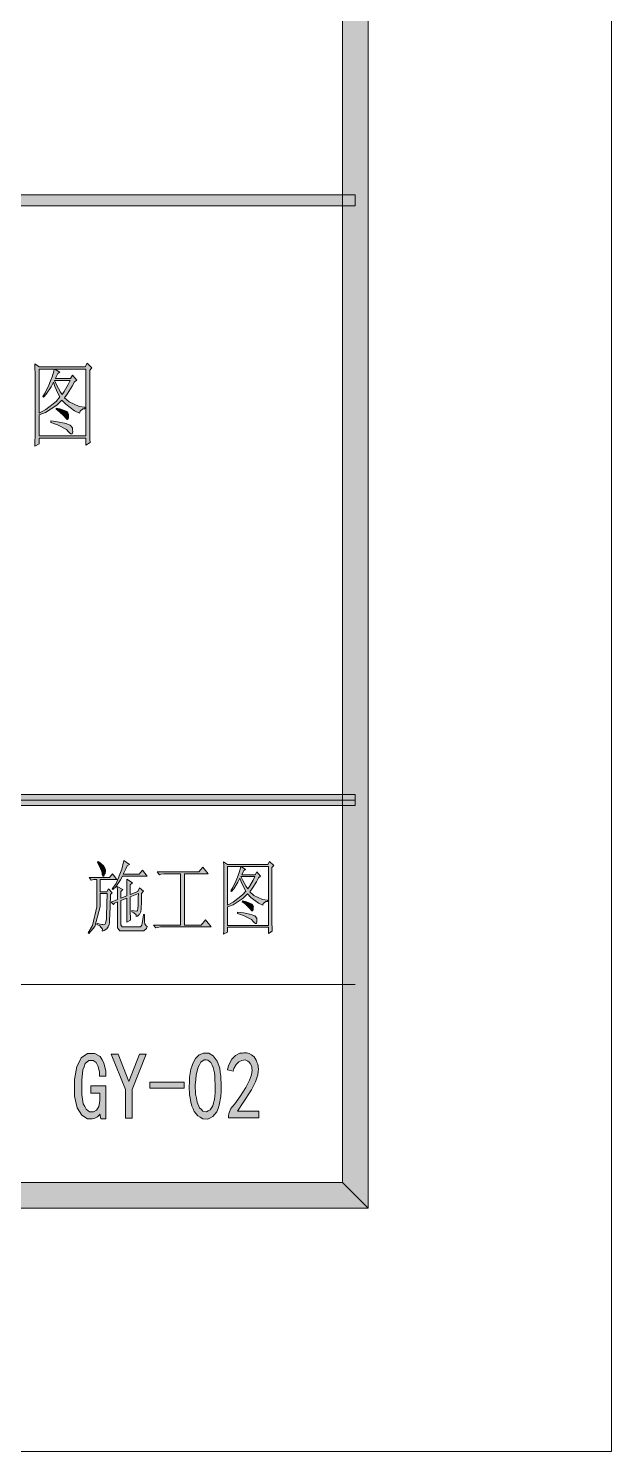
# Model space of a CAD drawing. Header units: millimetres. Extents: x 0 to 829, y 0 to 586.
# Drawn here: x 806.7 to 829.2, y 0 to 54.8 of the extents above; entities that cross this region are included whole.
import ezdxf

# ---------------------------------------------------------------- set-up
doc = ezdxf.new("R2010")
doc.units = ezdxf.units.MM

msp = doc.modelspace()

# ---------------------------------------------------------------- hatches: boundary and pattern name
h = msp.add_hatch(color=0)
h.dxf.hatch_style = 2
h.paths.add_polyline_path([(819.788528, 9.36625), (818.80075, 10.3505), (818.80075, 575.281778), (819.788528, 576.266028)])
h = msp.add_hatch(color=0)
h.dxf.hatch_style = 2
h.paths.add_polyline_path([(819.294639, 48.351722), (819.294639, 47.928389), (769.958667, 47.928389), (769.958667, 48.351722)])
h = msp.add_hatch(color=0)
h.paths.add_polyline_path([(809.078194, 41.606611), (809.078194, 39.324139), (809.078194, 39.186556), (809.08525, 38.936083), (809.088778, 38.826722), (808.922972, 38.717361), (808.922972, 38.992528), (807.127333, 38.992528), (807.127333, 38.773806), (806.961528, 38.689139), (806.968583, 38.826722), (806.975639, 39.108944), (806.975639, 39.253583), (806.975639, 41.334972), (806.975639, 41.451389), (806.968583, 41.712444), (806.961528, 41.857083), (807.127333, 41.733611), (808.901806, 41.733611), (808.979417, 41.871194), (809.155806, 41.691278)])
h.paths.add_polyline_path([(807.127333, 39.077194), (808.922972, 39.077194), (808.922972, 41.648944), (807.734111, 41.648944), (807.921083, 41.525472), (807.854056, 41.483139), (807.822306, 41.423167), (807.772917, 41.327917), (807.755278, 41.292639), (808.340889, 41.292639), (808.4185, 41.416111), (808.580778, 41.222083), (808.492583, 41.155056), (808.400861, 40.98925), (808.206833, 40.685861), (808.108056, 40.548278), (808.280917, 40.389528), (808.668972, 40.206083), (808.891222, 40.177861), (808.891222, 40.121417), (808.806556, 40.114361), (808.70425, 40.033222), (808.683083, 39.955611), (808.489056, 40.047333), (808.153917, 40.294278), (808.009278, 40.453028), (807.81525, 40.259), (807.377806, 39.976778), (807.127333, 39.888583)])
h.paths.add_polyline_path([(807.127333, 41.648944), (807.127333, 39.955611), (807.388389, 40.093194), (807.790556, 40.403639), (807.931667, 40.5765), (807.861111, 40.699972), (807.734111, 40.982194), (807.677667, 41.140944), (807.589472, 40.968083), (807.4025, 40.678806), (807.303722, 40.562389), (807.271972, 40.590611), (807.360167, 40.73525), (807.508333, 41.035111), (807.568306, 41.190333), (807.628278, 41.345556), (807.702361, 41.574861), (807.712944, 41.648944)])
h.paths.add_polyline_path([(807.723528, 41.207972), (807.801139, 41.038639), (807.949306, 40.767), (808.019861, 40.67175), (808.097472, 40.781111), (808.252694, 41.049222), (808.330306, 41.207972)])
h = msp.add_hatch(color=0)
h.dxf.hatch_style = 2
h.paths.add_polyline_path([(807.790556, 40.149639), (807.921083, 40.114361), (808.108056, 40.054389), (808.1645, 40.026167), (808.217417, 39.997944), (808.266806, 39.906222), (808.263278, 39.839194), (808.256222, 39.775694), (808.235056, 39.708667), (808.217417, 39.708667), (808.203306, 39.708667), (808.1645, 39.743944), (808.143333, 39.779222), (808.086889, 39.84625), (807.903444, 40.012056), (807.779972, 40.107306)])
h = msp.add_hatch(color=0)
h.dxf.hatch_style = 2
h.paths.add_polyline_path([(807.578889, 39.652222), (807.832889, 39.620472), (808.168028, 39.553444), (808.245639, 39.521694), (808.326778, 39.493472), (808.411444, 39.384111), (808.4185, 39.310028), (808.422028, 39.232417), (808.400861, 39.158333), (808.372639, 39.158333), (808.355, 39.158333), (808.302083, 39.200667), (808.263278, 39.239472), (808.178611, 39.324139), (807.839944, 39.500528), (807.578889, 39.599306)])
h = msp.add_hatch(color=0)
h.dxf.hatch_style = 2
h.paths.add_polyline_path([(769.958667, 24.853194), (769.958667, 25.276528), (819.294639, 25.276528), (819.294639, 24.853194)])
h = msp.add_hatch(color=0)
h.dxf.hatch_style = 2
h.paths.add_polyline_path([(809.399222, 22.70125), (809.494472, 22.634222), (809.614417, 22.528389), (809.639111, 22.489583), (809.663806, 22.450778), (809.6885, 22.380222), (809.6885, 22.348472), (809.6885, 22.313194), (809.670861, 22.242639), (809.649694, 22.210889), (809.632056, 22.175611), (809.607361, 22.143861), (809.586194, 22.143861), (809.5615, 22.203833), (809.554444, 22.263806), (809.533278, 22.348472), (809.445083, 22.549556), (809.378056, 22.665972)])
h = msp.add_hatch(color=0)
h.dxf.hatch_style = 2
h.paths.add_polyline_path([(810.394056, 22.736528), (810.60925, 22.581306), (810.521056, 22.531917), (810.468139, 22.4155), (810.390528, 22.260278), (810.365833, 22.217944), (810.976139, 22.217944), (811.103139, 22.373167), (811.286583, 22.143861), (810.337611, 22.143861), (810.26, 21.992167), (810.076556, 21.731111), (809.970722, 21.625278), (809.938972, 21.646444), (810.090667, 21.858111), (810.316444, 22.404917)])
h = msp.add_hatch(color=0)
h.dxf.hatch_style = 2
h.paths.add_polyline_path([(811.671111, 22.302611), (813.279778, 22.302611), (813.424417, 22.482528), (813.629028, 22.232056), (812.718861, 22.232056), (812.718861, 20.2565), (813.367972, 20.2565), (813.53025, 20.461111), (813.7525, 20.182417), (811.858083, 20.182417), (811.794583, 20.182417), (811.678167, 20.164778), (811.62525, 20.147139), (811.537056, 20.2565), (812.574222, 20.2565), (812.574222, 22.232056), (811.992139, 22.232056), (811.928639, 22.232056), (811.812222, 22.210889), (811.759306, 22.19325)])
h = msp.add_hatch(color=0)
h.paths.add_polyline_path([(816.087889, 22.471944), (816.087889, 20.464639), (816.087889, 20.341167), (816.091417, 20.125972), (816.094944, 20.027194), (815.950306, 19.931944), (815.950306, 20.171833), (814.373389, 20.171833), (814.373389, 19.977806), (814.22875, 19.90725), (814.232278, 20.027194), (814.239333, 20.274139), (814.239333, 20.401139), (814.239333, 22.228528), (814.239333, 22.330833), (814.232278, 22.563667), (814.22875, 22.690667), (814.373389, 22.581306), (815.932667, 22.581306), (815.999694, 22.70125), (816.154917, 22.5425)])
h.paths.add_polyline_path([(814.373389, 20.245917), (815.950306, 20.245917), (815.950306, 22.507222), (814.906083, 22.507222), (815.068361, 22.397861), (815.011917, 22.362583), (814.983694, 22.309667), (814.937833, 22.221472), (814.923722, 22.19325), (815.438778, 22.19325), (815.505806, 22.302611), (815.650444, 22.133278), (815.572833, 22.073306), (815.491694, 21.925139), (815.322361, 21.660556), (815.234167, 21.540611), (815.385861, 21.3995), (815.728056, 21.237222), (815.922083, 21.212528), (815.922083, 21.163139), (815.848, 21.159611), (815.756278, 21.085528), (815.738639, 21.0185), (815.569306, 21.099639), (815.272972, 21.314833), (815.145972, 21.455944), (814.976639, 21.286611), (814.592111, 21.036139), (814.373389, 20.958528)])
h.paths.add_polyline_path([(814.373389, 22.507222), (814.373389, 21.0185), (814.599167, 21.141972), (814.955472, 21.413611), (815.078944, 21.565306), (815.015444, 21.674667), (814.906083, 21.921611), (814.856694, 22.059194), (814.779083, 21.9075), (814.616806, 21.6535), (814.528611, 21.551194), (814.500389, 21.575889), (814.578, 21.702889), (814.708528, 21.967472), (814.761444, 22.101528), (814.814361, 22.239111), (814.877861, 22.440194), (814.884917, 22.507222)])
h.paths.add_polyline_path([(814.8955, 22.119167), (814.962528, 21.967472), (815.093056, 21.734639), (815.156556, 21.649972), (815.223583, 21.745222), (815.361167, 21.981583), (815.428194, 22.119167)])
h = msp.add_hatch(color=0)
h.dxf.hatch_style = 2
h.paths.add_polyline_path([(809.039389, 19.931944), (809.02175, 19.953111), (809.184028, 20.245917), (809.349833, 20.958528), (809.349833, 21.381861), (809.349833, 22.013333), (809.233417, 22.013333), (809.127583, 21.988639), (809.049972, 22.083889), (809.843722, 22.083889), (809.949556, 22.228528), (810.122417, 22.013333), (809.476833, 22.013333), (809.476833, 21.537083), (809.737889, 21.537083), (809.794333, 21.646444), (809.938972, 21.501806), (809.871944, 21.43125), (809.861361, 20.958528), (809.843722, 20.418778), (809.833139, 20.35175), (809.822556, 20.284722), (809.787278, 20.182417), (809.762583, 20.147139), (809.734361, 20.111861), (809.635583, 20.051889), (809.5615, 20.027194), (809.568556, 20.094222), (809.462722, 20.221222), (809.349833, 20.281194), (809.360417, 20.330583), (809.430972, 20.305889), (809.540333, 20.277667), (809.575611, 20.274139), (809.614417, 20.270611), (809.660278, 20.284722), (809.674389, 20.305889), (809.684972, 20.323528), (809.709667, 20.422306), (809.716722, 20.503444), (809.727306, 20.584583), (809.741417, 21.067889), (809.744944, 21.466528), (809.476833, 21.466528), (809.483889, 20.965583), (809.268694, 20.196528)])
h = msp.add_hatch(color=0)
h.dxf.hatch_style = 2
h.paths.add_polyline_path([(810.270583, 21.286611), (810.510472, 21.381861), (810.510472, 21.515917), (810.506944, 21.836944), (810.499889, 22.023917), (810.725667, 21.879278), (810.637472, 21.805194), (810.637472, 21.43125), (810.92675, 21.551194), (810.986722, 21.68525), (811.141944, 21.561778), (811.071389, 21.477111), (811.067861, 21.187833), (811.057278, 20.852694), (811.046694, 20.806833), (811.039639, 20.760972), (811.011417, 20.690417), (810.99025, 20.66925), (810.969083, 20.644556), (810.909111, 20.602222), (810.870306, 20.584583), (810.86325, 20.644556), (810.778583, 20.73275), (810.693917, 20.7645), (810.693917, 20.813889), (810.771528, 20.799778), (810.870306, 20.79625), (810.887944, 20.799778), (810.909111, 20.806833), (810.933806, 20.905611), (810.937333, 20.993806), (810.937333, 21.085528), (810.940861, 21.328944), (810.947917, 21.477111), (810.637472, 21.346583), (810.637472, 20.824472), (810.637472, 20.739806), (810.641, 20.552833), (810.648056, 20.450528), (810.499889, 20.365861), (810.506944, 20.54225), (810.510472, 21.007917), (810.510472, 21.297194), (810.270583, 21.201944), (810.270583, 20.341167), (810.270583, 20.263556), (810.327028, 20.182417), (810.387, 20.182417), (810.993778, 20.182417), (811.032583, 20.182417), (811.0855, 20.252972), (811.096083, 20.323528), (811.110194, 20.394083), (811.131361, 20.563417), (811.141944, 20.66925), (811.18075, 20.66925), (811.18075, 20.595167), (811.184278, 20.450528), (811.187806, 20.376444), (811.194861, 20.305889), (811.247778, 20.221222), (811.293639, 20.207111), (811.261889, 20.122444), (811.156056, 20.037778), (811.081972, 20.037778), (810.327028, 20.037778), (810.231778, 20.03425), (810.140056, 20.147139), (810.143583, 20.267083), (810.143583, 21.152556), (810.027167, 21.103167), (809.988361, 21.053778), (809.900167, 21.138444), (810.143583, 21.237222), (810.143583, 21.350111), (810.140056, 21.604111), (810.133, 21.745222), (810.35525, 21.625278), (810.270583, 21.551194)])
h = msp.add_hatch(color=0)
h.dxf.hatch_style = 2
h.paths.add_polyline_path([(814.955472, 21.187833), (815.068361, 21.159611), (815.234167, 21.103167), (815.283556, 21.078472), (815.332944, 21.057306), (815.375278, 20.972639), (815.37175, 20.916194), (815.364694, 20.85975), (815.347056, 20.803306), (815.332944, 20.803306), (815.315306, 20.803306), (815.283556, 20.831528), (815.262389, 20.863278), (815.216528, 20.92325), (815.05425, 21.067889), (814.944889, 21.152556)])
h = msp.add_hatch(color=0)
h.dxf.hatch_style = 2
h.paths.add_polyline_path([(814.7685, 20.753917), (814.994278, 20.722167), (815.287083, 20.665722), (815.354111, 20.6375), (815.424667, 20.612806), (815.502278, 20.517556), (815.505806, 20.450528), (815.509333, 20.3835), (815.491694, 20.316472), (815.467, 20.316472), (815.452889, 20.316472), (815.4035, 20.355278), (815.37175, 20.390556), (815.297667, 20.464639), (814.997806, 20.619861), (814.7685, 20.704528)])
h = msp.add_hatch(color=0)
h.paths.add_polyline_path([(812.916417, 14.216944), (812.919944, 14.407444), (812.962278, 14.707306), (813.001083, 14.820194), (813.039889, 14.933083), (813.145722, 15.116528), (813.21275, 15.187083), (813.283306, 15.261167), (813.452639, 15.331722), (813.554944, 15.331722), (813.653722, 15.331722), (813.830111, 15.225889), (813.904194, 15.123583), (813.981806, 15.01775), (814.077056, 14.756694), (814.10175, 14.597944), (814.122917, 14.439194), (814.140556, 14.075833), (814.129972, 13.871222), (814.122917, 13.666611), (814.062944, 13.331472), (814.013556, 13.200944), (813.967694, 13.070417), (813.819528, 12.8905), (813.72075, 12.841111), (813.621972, 12.791722), (813.427944, 12.802306), (813.329167, 12.862278), (813.230389, 12.92225), (813.092806, 13.084528), (813.054, 13.186833), (813.011667, 13.285611), (812.955222, 13.500806), (812.937583, 13.610167), (812.919944, 13.723056), (812.909361, 14.026444)])
h.paths.add_polyline_path([(813.156306, 14.301611), (813.138667, 14.104056), (813.152778, 13.751278), (813.181, 13.596056), (813.209222, 13.440833), (813.304472, 13.222111), (813.3715, 13.158611), (813.435, 13.091583), (813.572583, 13.066889), (813.639611, 13.105694), (813.710167, 13.148028), (813.808944, 13.306778), (813.840694, 13.423194), (813.872444, 13.543139), (813.904194, 13.800667), (813.904194, 13.941778), (813.904194, 14.082889), (813.897139, 14.336889), (813.890083, 14.453306), (813.8795, 14.569722), (813.826583, 14.777861), (813.78425, 14.869583), (813.741917, 14.964833), (813.6255, 15.060083), (813.554944, 15.067139), (813.480861, 15.070667), (813.353861, 14.978944), (813.300944, 14.883694), (813.2445, 14.791972), (813.173944, 14.499167)])
h = msp.add_hatch(color=0)
h.dxf.hatch_style = 2
h.paths.add_polyline_path([(814.422778, 12.897556), (814.429833, 13.006917), (814.510972, 13.200944), (814.585056, 13.285611), (814.659139, 13.373806), (814.849639, 13.641917), (814.966056, 13.825361), (815.078944, 14.012333), (815.230639, 14.294556), (815.265917, 14.396861), (815.301194, 14.495639), (815.325889, 14.6685), (815.315306, 14.742583), (815.30825, 14.813139), (815.251806, 14.933083), (815.205944, 14.978944), (815.160083, 15.024806), (815.05425, 15.067139), (814.994278, 15.056556), (814.934306, 15.0495), (814.817889, 14.993056), (814.764972, 14.943667), (814.708528, 14.894278), (814.623861, 14.742583), (814.595639, 14.640278), (814.376917, 14.682611), (814.422778, 14.848417), (814.542722, 15.091833), (814.613278, 15.165917), (814.687361, 15.24), (814.856694, 15.324667), (814.955472, 15.331722), (815.011917, 15.338778), (815.114222, 15.33525), (815.160083, 15.324667), (815.205944, 15.314083), (815.301194, 15.264694), (815.350583, 15.222361), (815.399972, 15.183556), (815.481111, 15.063611), (815.512861, 14.986), (815.544611, 14.908389), (815.565778, 14.717889), (815.558722, 14.605), (815.551667, 14.492111), (815.459944, 14.227528), (815.378806, 14.072306), (815.301194, 13.917083), (814.987222, 13.43025), (814.757917, 13.098639), (815.586944, 13.098639), (815.586944, 12.841111), (814.422778, 12.841111)])
h = msp.add_hatch(color=0)
h.dxf.hatch_style = 2
h.paths.add_polyline_path([(809.702611, 12.798778), (809.505056, 12.798778), (809.469778, 12.999861), (809.448611, 12.957528), (809.374528, 12.883444), (809.325139, 12.855222), (809.279278, 12.827), (809.169917, 12.798778), (809.113472, 12.798778), (808.993528, 12.798778), (808.778333, 12.936361), (808.683083, 13.077472), (808.587833, 13.218583), (808.492583, 13.670139), (808.492583, 13.977056), (808.492583, 14.315722), (808.57725, 14.820194), (808.665444, 14.986), (808.750111, 15.151806), (808.986472, 15.317611), (809.138167, 15.317611), (809.268694, 15.317611), (809.476833, 15.194139), (809.550917, 15.074194), (809.625, 14.950722), (809.702611, 14.633222), (809.702611, 14.439194), (809.448611, 14.439194), (809.448611, 14.590889), (809.406278, 14.816667), (809.367472, 14.894278), (809.325139, 14.968361), (809.21225, 15.042444), (809.138167, 15.042444), (809.042917, 15.042444), (808.905333, 14.926028), (808.859472, 14.806083), (808.813611, 14.686139), (808.76775, 14.2875), (808.76775, 14.008806), (808.76775, 13.740694), (808.824194, 13.373806), (808.884167, 13.2715), (808.940611, 13.172722), (809.074667, 13.070417), (809.14875, 13.070417), (809.222833, 13.070417), (809.342778, 13.140972), (809.385111, 13.208), (809.427444, 13.275028), (809.469778, 13.490222), (809.469778, 13.631333), (809.469778, 13.790083), (809.113472, 13.790083), (809.113472, 14.06525), (809.702611, 14.06525)])
h = msp.add_hatch(color=0)
h.dxf.hatch_style = 2
h.paths.add_polyline_path([(811.254833, 15.289389), (810.715083, 13.934722), (810.715083, 12.827), (810.4505, 12.827), (810.4505, 13.934722), (809.907222, 15.289389), (810.171806, 15.289389), (810.5775, 14.238111), (810.588083, 14.238111), (810.99025, 15.289389)])
h = msp.add_hatch(color=0)
h.dxf.hatch_style = 2
h.paths.add_polyline_path([(812.708278, 13.977056), (811.395944, 13.977056), (811.395944, 14.209889), (812.708278, 14.209889)])
h = msp.add_hatch(color=0)
h.dxf.hatch_style = 2
h.paths.add_polyline_path([(24.154694, 9.36625), (25.142472, 10.3505), (818.80075, 10.3505), (819.788528, 9.36625)])

# ---------------------------------------------------------------- linework, layer by layer
at = {"color": 0, "lineweight": 0}
for points in [[(0, 0), (0, 585.632278), (829.154778, 585.632278), (829.154778, 0)], [(819.788528, 9.36625), (818.80075, 10.3505), (818.80075, 575.281778), (819.788528, 576.266028)], [(819.294639, 48.351722), (819.294639, 47.928389), (769.958667, 47.928389), (769.958667, 48.351722)], [(809.078194, 41.606611), (809.078194, 39.324139), (809.078194, 39.186556), (809.08525, 38.936083), (809.088778, 38.826722), (808.922972, 38.717361), (808.922972, 38.992528), (807.127333, 38.992528), (807.127333, 38.773806), (806.961528, 38.689139), (806.968583, 38.826722), (806.975639, 39.108944), (806.975639, 39.253583), (806.975639, 41.334972), (806.975639, 41.451389), (806.968583, 41.712444), (806.961528, 41.857083), (807.127333, 41.733611), (808.901806, 41.733611), (808.979417, 41.871194), (809.155806, 41.691278)], [(807.127333, 39.077194), (808.922972, 39.077194), (808.922972, 41.648944), (807.734111, 41.648944), (807.921083, 41.525472), (807.854056, 41.483139), (807.822306, 41.423167), (807.772917, 41.327917), (807.755278, 41.292639), (808.340889, 41.292639), (808.4185, 41.416111), (808.580778, 41.222083), (808.492583, 41.155056), (808.400861, 40.98925), (808.206833, 40.685861), (808.108056, 40.548278), (808.280917, 40.389528), (808.668972, 40.206083), (808.891222, 40.177861), (808.891222, 40.121417), (808.806556, 40.114361), (808.70425, 40.033222), (808.683083, 39.955611), (808.489056, 40.047333), (808.153917, 40.294278), (808.009278, 40.453028), (807.81525, 40.259), (807.377806, 39.976778), (807.127333, 39.888583)], [(807.127333, 41.648944), (807.127333, 39.955611), (807.388389, 40.093194), (807.790556, 40.403639), (807.931667, 40.5765), (807.861111, 40.699972), (807.734111, 40.982194), (807.677667, 41.140944), (807.589472, 40.968083), (807.4025, 40.678806), (807.303722, 40.562389), (807.271972, 40.590611), (807.360167, 40.73525), (807.508333, 41.035111), (807.568306, 41.190333), (807.628278, 41.345556), (807.702361, 41.574861), (807.712944, 41.648944)], [(807.723528, 41.207972), (807.801139, 41.038639), (807.949306, 40.767), (808.019861, 40.67175), (808.097472, 40.781111), (808.252694, 41.049222), (808.330306, 41.207972)], [(807.790556, 40.149639), (807.921083, 40.114361), (808.108056, 40.054389), (808.1645, 40.026167), (808.217417, 39.997944), (808.266806, 39.906222), (808.263278, 39.839194), (808.256222, 39.775694), (808.235056, 39.708667), (808.217417, 39.708667), (808.203306, 39.708667), (808.1645, 39.743944), (808.143333, 39.779222), (808.086889, 39.84625), (807.903444, 40.012056), (807.779972, 40.107306)], [(807.578889, 39.652222), (807.832889, 39.620472), (808.168028, 39.553444), (808.245639, 39.521694), (808.326778, 39.493472), (808.411444, 39.384111), (808.4185, 39.310028), (808.422028, 39.232417), (808.400861, 39.158333), (808.372639, 39.158333), (808.355, 39.158333), (808.302083, 39.200667), (808.263278, 39.239472), (808.178611, 39.324139), (807.839944, 39.500528), (807.578889, 39.599306)], [(769.958667, 24.853194), (769.958667, 25.276528), (819.294639, 25.276528), (819.294639, 24.853194)], [(809.399222, 22.70125), (809.494472, 22.634222), (809.614417, 22.528389), (809.639111, 22.489583), (809.663806, 22.450778), (809.6885, 22.380222), (809.6885, 22.348472), (809.6885, 22.313194), (809.670861, 22.242639), (809.649694, 22.210889), (809.632056, 22.175611), (809.607361, 22.143861), (809.586194, 22.143861), (809.5615, 22.203833), (809.554444, 22.263806), (809.533278, 22.348472), (809.445083, 22.549556), (809.378056, 22.665972)], [(810.394056, 22.736528), (810.60925, 22.581306), (810.521056, 22.531917), (810.468139, 22.4155), (810.390528, 22.260278), (810.365833, 22.217944), (810.976139, 22.217944), (811.103139, 22.373167), (811.286583, 22.143861), (810.337611, 22.143861), (810.26, 21.992167), (810.076556, 21.731111), (809.970722, 21.625278), (809.938972, 21.646444), (810.090667, 21.858111), (810.316444, 22.404917)], [(811.671111, 22.302611), (813.279778, 22.302611), (813.424417, 22.482528), (813.629028, 22.232056), (812.718861, 22.232056), (812.718861, 20.2565), (813.367972, 20.2565), (813.53025, 20.461111), (813.7525, 20.182417), (811.858083, 20.182417), (811.794583, 20.182417), (811.678167, 20.164778), (811.62525, 20.147139), (811.537056, 20.2565), (812.574222, 20.2565), (812.574222, 22.232056), (811.992139, 22.232056), (811.928639, 22.232056), (811.812222, 22.210889), (811.759306, 22.19325)], [(816.087889, 22.471944), (816.087889, 20.464639), (816.087889, 20.341167), (816.091417, 20.125972), (816.094944, 20.027194), (815.950306, 19.931944), (815.950306, 20.171833), (814.373389, 20.171833), (814.373389, 19.977806), (814.22875, 19.90725), (814.232278, 20.027194), (814.239333, 20.274139), (814.239333, 20.401139), (814.239333, 22.228528), (814.239333, 22.330833), (814.232278, 22.563667), (814.22875, 22.690667), (814.373389, 22.581306), (815.932667, 22.581306), (815.999694, 22.70125), (816.154917, 22.5425)], [(814.373389, 20.245917), (815.950306, 20.245917), (815.950306, 22.507222), (814.906083, 22.507222), (815.068361, 22.397861), (815.011917, 22.362583), (814.983694, 22.309667), (814.937833, 22.221472), (814.923722, 22.19325), (815.438778, 22.19325), (815.505806, 22.302611), (815.650444, 22.133278), (815.572833, 22.073306), (815.491694, 21.925139), (815.322361, 21.660556), (815.234167, 21.540611), (815.385861, 21.3995), (815.728056, 21.237222), (815.922083, 21.212528), (815.922083, 21.163139), (815.848, 21.159611), (815.756278, 21.085528), (815.738639, 21.0185), (815.569306, 21.099639), (815.272972, 21.314833), (815.145972, 21.455944), (814.976639, 21.286611), (814.592111, 21.036139), (814.373389, 20.958528)], [(814.373389, 22.507222), (814.373389, 21.0185), (814.599167, 21.141972), (814.955472, 21.413611), (815.078944, 21.565306), (815.015444, 21.674667), (814.906083, 21.921611), (814.856694, 22.059194), (814.779083, 21.9075), (814.616806, 21.6535), (814.528611, 21.551194), (814.500389, 21.575889), (814.578, 21.702889), (814.708528, 21.967472), (814.761444, 22.101528), (814.814361, 22.239111), (814.877861, 22.440194), (814.884917, 22.507222)], [(809.039389, 19.931944), (809.02175, 19.953111), (809.184028, 20.245917), (809.349833, 20.958528), (809.349833, 21.381861), (809.349833, 22.013333), (809.233417, 22.013333), (809.127583, 21.988639), (809.049972, 22.083889), (809.843722, 22.083889), (809.949556, 22.228528), (810.122417, 22.013333), (809.476833, 22.013333), (809.476833, 21.537083), (809.737889, 21.537083), (809.794333, 21.646444), (809.938972, 21.501806), (809.871944, 21.43125), (809.861361, 20.958528), (809.843722, 20.418778), (809.833139, 20.35175), (809.822556, 20.284722), (809.787278, 20.182417), (809.762583, 20.147139), (809.734361, 20.111861), (809.635583, 20.051889), (809.5615, 20.027194), (809.568556, 20.094222), (809.462722, 20.221222), (809.349833, 20.281194), (809.360417, 20.330583), (809.430972, 20.305889), (809.540333, 20.277667), (809.575611, 20.274139), (809.614417, 20.270611), (809.660278, 20.284722), (809.674389, 20.305889), (809.684972, 20.323528), (809.709667, 20.422306), (809.716722, 20.503444), (809.727306, 20.584583), (809.741417, 21.067889), (809.744944, 21.466528), (809.476833, 21.466528), (809.483889, 20.965583), (809.268694, 20.196528)], [(810.270583, 21.286611), (810.510472, 21.381861), (810.510472, 21.515917), (810.506944, 21.836944), (810.499889, 22.023917), (810.725667, 21.879278), (810.637472, 21.805194), (810.637472, 21.43125), (810.92675, 21.551194), (810.986722, 21.68525), (811.141944, 21.561778), (811.071389, 21.477111), (811.067861, 21.187833), (811.057278, 20.852694), (811.046694, 20.806833), (811.039639, 20.760972), (811.011417, 20.690417), (810.99025, 20.66925), (810.969083, 20.644556), (810.909111, 20.602222), (810.870306, 20.584583), (810.86325, 20.644556), (810.778583, 20.73275), (810.693917, 20.7645), (810.693917, 20.813889), (810.771528, 20.799778), (810.870306, 20.79625), (810.887944, 20.799778), (810.909111, 20.806833), (810.933806, 20.905611), (810.937333, 20.993806), (810.937333, 21.085528), (810.940861, 21.328944), (810.947917, 21.477111), (810.637472, 21.346583), (810.637472, 20.824472), (810.637472, 20.739806), (810.641, 20.552833), (810.648056, 20.450528), (810.499889, 20.365861), (810.506944, 20.54225), (810.510472, 21.007917), (810.510472, 21.297194), (810.270583, 21.201944), (810.270583, 20.341167), (810.270583, 20.263556), (810.327028, 20.182417), (810.387, 20.182417), (810.993778, 20.182417), (811.032583, 20.182417), (811.0855, 20.252972), (811.096083, 20.323528), (811.110194, 20.394083), (811.131361, 20.563417), (811.141944, 20.66925), (811.18075, 20.66925), (811.18075, 20.595167), (811.184278, 20.450528), (811.187806, 20.376444), (811.194861, 20.305889), (811.247778, 20.221222), (811.293639, 20.207111), (811.261889, 20.122444), (811.156056, 20.037778), (811.081972, 20.037778), (810.327028, 20.037778), (810.231778, 20.03425), (810.140056, 20.147139), (810.143583, 20.267083), (810.143583, 21.152556), (810.027167, 21.103167), (809.988361, 21.053778), (809.900167, 21.138444), (810.143583, 21.237222), (810.143583, 21.350111), (810.140056, 21.604111), (810.133, 21.745222), (810.35525, 21.625278), (810.270583, 21.551194)], [(814.8955, 22.119167), (814.962528, 21.967472), (815.093056, 21.734639), (815.156556, 21.649972), (815.223583, 21.745222), (815.361167, 21.981583), (815.428194, 22.119167)], [(814.955472, 21.187833), (815.068361, 21.159611), (815.234167, 21.103167), (815.283556, 21.078472), (815.332944, 21.057306), (815.375278, 20.972639), (815.37175, 20.916194), (815.364694, 20.85975), (815.347056, 20.803306), (815.332944, 20.803306), (815.315306, 20.803306), (815.283556, 20.831528), (815.262389, 20.863278), (815.216528, 20.92325), (815.05425, 21.067889), (814.944889, 21.152556)], [(814.7685, 20.753917), (814.994278, 20.722167), (815.287083, 20.665722), (815.354111, 20.6375), (815.424667, 20.612806), (815.502278, 20.517556), (815.505806, 20.450528), (815.509333, 20.3835), (815.491694, 20.316472), (815.467, 20.316472), (815.452889, 20.316472), (815.4035, 20.355278), (815.37175, 20.390556), (815.297667, 20.464639), (814.997806, 20.619861), (814.7685, 20.704528)], [(812.916417, 14.216944), (812.919944, 14.407444), (812.962278, 14.707306), (813.001083, 14.820194), (813.039889, 14.933083), (813.145722, 15.116528), (813.21275, 15.187083), (813.283306, 15.261167), (813.452639, 15.331722), (813.554944, 15.331722), (813.653722, 15.331722), (813.830111, 15.225889), (813.904194, 15.123583), (813.981806, 15.01775), (814.077056, 14.756694), (814.10175, 14.597944), (814.122917, 14.439194), (814.140556, 14.075833), (814.129972, 13.871222), (814.122917, 13.666611), (814.062944, 13.331472), (814.013556, 13.200944), (813.967694, 13.070417), (813.819528, 12.8905), (813.72075, 12.841111), (813.621972, 12.791722), (813.427944, 12.802306), (813.329167, 12.862278), (813.230389, 12.92225), (813.092806, 13.084528), (813.054, 13.186833), (813.011667, 13.285611), (812.955222, 13.500806), (812.937583, 13.610167), (812.919944, 13.723056), (812.909361, 14.026444)], [(814.422778, 12.897556), (814.429833, 13.006917), (814.510972, 13.200944), (814.585056, 13.285611), (814.659139, 13.373806), (814.849639, 13.641917), (814.966056, 13.825361), (815.078944, 14.012333), (815.230639, 14.294556), (815.265917, 14.396861), (815.301194, 14.495639), (815.325889, 14.6685), (815.315306, 14.742583), (815.30825, 14.813139), (815.251806, 14.933083), (815.205944, 14.978944), (815.160083, 15.024806), (815.05425, 15.067139), (814.994278, 15.056556), (814.934306, 15.0495), (814.817889, 14.993056), (814.764972, 14.943667), (814.708528, 14.894278), (814.623861, 14.742583), (814.595639, 14.640278), (814.376917, 14.682611), (814.422778, 14.848417), (814.542722, 15.091833), (814.613278, 15.165917), (814.687361, 15.24), (814.856694, 15.324667), (814.955472, 15.331722), (815.011917, 15.338778), (815.114222, 15.33525), (815.160083, 15.324667), (815.205944, 15.314083), (815.301194, 15.264694), (815.350583, 15.222361), (815.399972, 15.183556), (815.481111, 15.063611), (815.512861, 14.986), (815.544611, 14.908389), (815.565778, 14.717889), (815.558722, 14.605), (815.551667, 14.492111), (815.459944, 14.227528), (815.378806, 14.072306), (815.301194, 13.917083), (814.987222, 13.43025), (814.757917, 13.098639), (815.586944, 13.098639), (815.586944, 12.841111), (814.422778, 12.841111)], [(809.702611, 12.798778), (809.505056, 12.798778), (809.469778, 12.999861), (809.448611, 12.957528), (809.374528, 12.883444), (809.325139, 12.855222), (809.279278, 12.827), (809.169917, 12.798778), (809.113472, 12.798778), (808.993528, 12.798778), (808.778333, 12.936361), (808.683083, 13.077472), (808.587833, 13.218583), (808.492583, 13.670139), (808.492583, 13.977056), (808.492583, 14.315722), (808.57725, 14.820194), (808.665444, 14.986), (808.750111, 15.151806), (808.986472, 15.317611), (809.138167, 15.317611), (809.268694, 15.317611), (809.476833, 15.194139), (809.550917, 15.074194), (809.625, 14.950722), (809.702611, 14.633222), (809.702611, 14.439194), (809.448611, 14.439194), (809.448611, 14.590889), (809.406278, 14.816667), (809.367472, 14.894278), (809.325139, 14.968361), (809.21225, 15.042444), (809.138167, 15.042444), (809.042917, 15.042444), (808.905333, 14.926028), (808.859472, 14.806083), (808.813611, 14.686139), (808.76775, 14.2875), (808.76775, 14.008806), (808.76775, 13.740694), (808.824194, 13.373806), (808.884167, 13.2715), (808.940611, 13.172722), (809.074667, 13.070417), (809.14875, 13.070417), (809.222833, 13.070417), (809.342778, 13.140972), (809.385111, 13.208), (809.427444, 13.275028), (809.469778, 13.490222), (809.469778, 13.631333), (809.469778, 13.790083), (809.113472, 13.790083), (809.113472, 14.06525), (809.702611, 14.06525)], [(811.254833, 15.289389), (810.715083, 13.934722), (810.715083, 12.827), (810.4505, 12.827), (810.4505, 13.934722), (809.907222, 15.289389), (810.171806, 15.289389), (810.5775, 14.238111), (810.588083, 14.238111), (810.99025, 15.289389)], [(813.156306, 14.301611), (813.138667, 14.104056), (813.152778, 13.751278), (813.181, 13.596056), (813.209222, 13.440833), (813.304472, 13.222111), (813.3715, 13.158611), (813.435, 13.091583), (813.572583, 13.066889), (813.639611, 13.105694), (813.710167, 13.148028), (813.808944, 13.306778), (813.840694, 13.423194), (813.872444, 13.543139), (813.904194, 13.800667), (813.904194, 13.941778), (813.904194, 14.082889), (813.897139, 14.336889), (813.890083, 14.453306), (813.8795, 14.569722), (813.826583, 14.777861), (813.78425, 14.869583), (813.741917, 14.964833), (813.6255, 15.060083), (813.554944, 15.067139), (813.480861, 15.070667), (813.353861, 14.978944), (813.300944, 14.883694), (813.2445, 14.791972), (813.173944, 14.499167)], [(812.708278, 13.977056), (811.395944, 13.977056), (811.395944, 14.209889), (812.708278, 14.209889)], [(24.154694, 9.36625), (25.142472, 10.3505), (818.80075, 10.3505), (819.788528, 9.36625)]]:
    msp.add_lwpolyline(points, close=True, dxfattribs=at)
for points in [[(819.294639, 25.064861), (769.958667, 25.064861)], [(769.958667, 17.966972), (819.294639, 17.966972)]]:
    msp.add_lwpolyline(points, dxfattribs=at)

doc.saveas('drawing.dxf')
